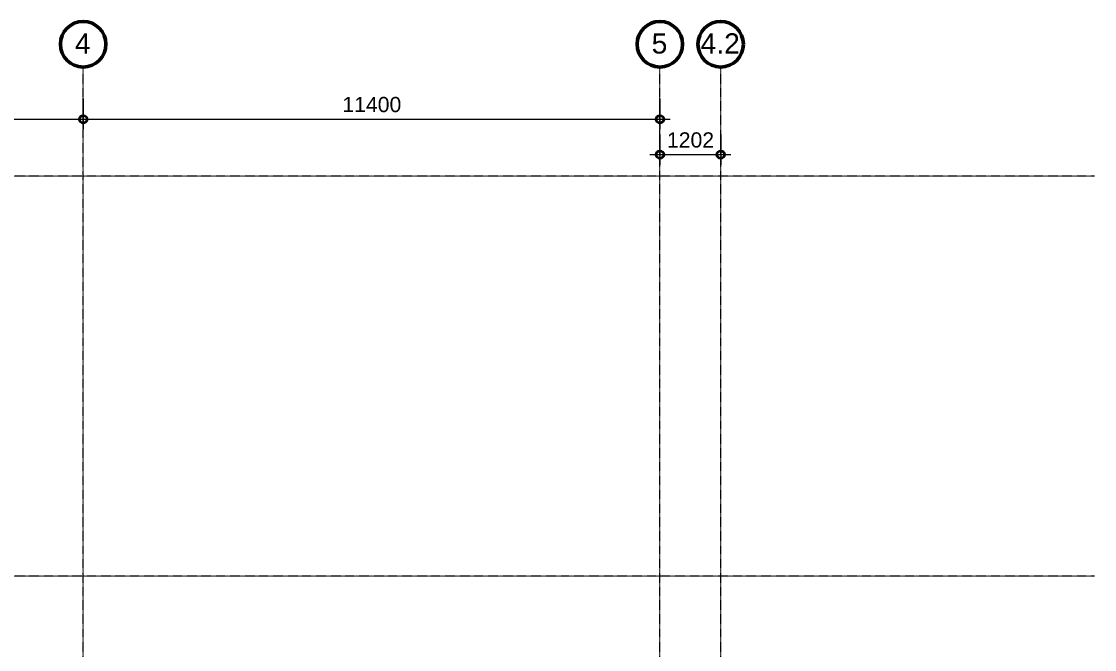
# Model space of a CAD drawing. Header units: millimetres. Extents: x -172 to 74841, y -20332 to 6639.
# Drawn here: x 53556 to 74768, y -5771 to 6639 of the extents above; entities that cross this region are included whole.
import ezdxf

# ---------------------------------------------------------------- set-up
doc = ezdxf.new("R2010")
doc.units = ezdxf.units.MM
doc.linetypes.add('DPA_Grid _ Level 100', pattern=[10, 5.5, -1.6, 1.3, -1.6])
for name, color, linetype, lineweight in [('A-ANNO-DIMS', 1, 'Continuous', 9), ('A-ANNO-DIMS-100', 1, 'Continuous', 9), ('S-GRID', 251, 'Continuous', 9), ('S-GRID-IDEN', 3, 'Continuous', 50)]:
    doc.layers.add(name, color=color, linetype=linetype, lineweight=lineweight)
doc.styles.add('Arial_4', font='arial.ttf', dxfattribs={"height": 400})
doc.styles.add('Arial_6', font='arial.ttf', dxfattribs={"height": 300})
doc.dimstyles.new('DPA-DIM-3_0_C-C', dxfattribs={"dimscale": 304.8, "dimtxt": 306.07782, "dimasz": 0.492126, "dimexe": 0.656168, "dimexo": 0.0625, "dimgap": 0.164042, "dimtad": 1, "dimdec": 0, "dimzin": 0, "dimdsep": 46, "dimtxsty": 'Arial_6', "dimblk1": 'DOTBLANK', "dimblk2": 'DOTBLANK', "dimsah": 1, "dimcen": 0.09, "dimdle": 0.656168, "dimadec": 8, "dimazin": 0, "dimtfac": 1, "dimtdec": 4, "dimtix": 1, "dimtmove": 0, "dimatfit": 3, "dimfxl": 1.312336, "dimfxlon": 1, "dimtvp": 1, "dimtolj": 1, "dimtzin": 0, "dimarcsym": 2})

# ---------------------------------------------------------------- blocks, each defined once
blk = doc.blocks.new('Grid - 100 Scale-2291345-4214-01 ENLARGED ENTRANCE 4 GROUND LEVEL - REFLECTED CEILING PLAN')
at = {"layer": 'S-GRID-IDEN'}
blk.add_circle((0, 0), 4.5, dxfattribs=at)
blk = doc.blocks.new('DIMBLOCK5-4214-01 ENLARGED ENTRANCE 4 GROUND LEVEL - REFLECTED CEILING PLAN')
at = {"layer": 'A-ANNO-DIMS-100'}
for p, q in [((43376, 5108), (43376, 4508)), ((43376, 4708), (43376, 5108)), ((54776, 5108), (54776, 4508)), ((54776, 4708), (54776, 5108)), ((43376, 4708), (54776, 4708))]:
    blk.add_line(p, q, dxfattribs=at)
at = {"layer": 'A-ANNO-DIMS-100', "lineweight": 35}
for centre in [(43376, 4708), (54776, 4708)]:
    blk.add_circle(centre, 75, dxfattribs=at)
at = {"layer": 'A-ANNO-DIMS-100', "color": 0, "insert": (48499, 5148), "char_height": 300, "width": 1384.41, "attachment_point": 1, "line_spacing_factor": 0.941778, "style": 'Arial_6'}
blk.add_mtext('11400', dxfattribs=at)
blk = doc.blocks.new('_DotBlank')
at = {"color": 0, "linetype": 'ByBlock', "lineweight": -2}
blk.add_line((-0.5, 0), (-1, 0), dxfattribs=at)
blk.add_circle((0, 0), 0.5, dxfattribs=at)
blk = doc.blocks.new('DIMBLOCK6-4214-01 ENLARGED ENTRANCE 4 GROUND LEVEL - REFLECTED CEILING PLAN')
at = {"layer": 'A-ANNO-DIMS-100'}
for p, q in [((54776, 5108), (54776, 4508)), ((54776, 4708), (54776, 5108)), ((66176, 5108), (66176, 4508)), ((66176, 4708), (66176, 5108)), ((54776, 4708), (66376, 4708))]:
    blk.add_line(p, q, dxfattribs=at)
at = {"layer": 'A-ANNO-DIMS-100', "lineweight": 35}
for centre in [(54776, 4708), (66176, 4708)]:
    blk.add_circle(centre, 75, dxfattribs=at)
at = {"layer": 'A-ANNO-DIMS-100', "color": 0, "insert": (59899, 5148), "char_height": 300, "width": 1384.41, "attachment_point": 1, "line_spacing_factor": 0.941778, "style": 'Arial_6'}
blk.add_mtext('11400', dxfattribs=at)
blk = doc.blocks.new('DIMBLOCK10-4214-01 ENLARGED ENTRANCE 4 GROUND LEVEL - REFLECTED CEILING PLAN')
at = {"layer": 'A-ANNO-DIMS-100'}
for p, q in [((66176, 4408), (66176, 3808)), ((66176, 4008), (66176, 4408)), ((67378, 4408), (67378, 3808)), ((67378, 4008), (67378, 4408)), ((65976, 4008), (67578, 4008))]:
    blk.add_line(p, q, dxfattribs=at)
at = {"layer": 'A-ANNO-DIMS-100', "lineweight": 35}
for centre in [(66176, 4008), (67378, 4008)]:
    blk.add_circle(centre, 75, dxfattribs=at)
at = {"layer": 'A-ANNO-DIMS-100', "color": 0, "insert": (66315, 4448), "char_height": 300, "width": 1107.53, "attachment_point": 1, "line_spacing_factor": 0.941778, "style": 'Arial_6'}
blk.add_mtext('1202', dxfattribs=at)

msp = doc.modelspace()

# ---------------------------------------------------------------- linework, layer by layer
at = {"layer": 'S-GRID', "linetype": 'DPA_Grid _ Level 100'}
for p, q in [((54775.7, -20332.4), (54775.7, 5738.9)), ((66175.7, -20332.4), (66175.7, 5738.9)), ((67377.6, -20332.4), (67377.6, 5738.9)), ((74767.8, 3579), (11112.7, 3579)), ((74767.8, -4321), (11112.7, -4321))]:
    msp.add_line(p, q, dxfattribs=at)

# ---------------------------------------------------------------- block references
at = {"layer": 'S-GRID-IDEN', "xscale": 99.99999999999993, "yscale": 99.99999999999993, "zscale": 99.99999999999993}
for p in [(54775.7, 6188.9), (66175.7, 6188.9), (67377.6, 6188.9)]:
    msp.add_blockref('Grid - 100 Scale-2291345-4214-01 ENLARGED ENTRANCE 4 GROUND LEVEL - REFLECTED CEILING PLAN', p, dxfattribs=at)

# ---------------------------------------------------------------- texts
at = {"layer": 'S-GRID-IDEN', "lineweight": 9, "char_height": 400, "attachment_point": 1, "style": 'Arial_4'}
for s, insert, width in [('4', (54612.4, 6404.8), 376.793), ('5', (66012.4, 6404.8), 376.793), ('4.2', (66979.8, 6404.8), 945.991)]:
    msp.add_mtext(s, dxfattribs=dict(at, insert=insert, width=width))

# ---------------------------------------------------------------- dimensions: what is measured, and where the dimension line sits
at = {"layer": 'A-ANNO-DIMS'}
for base, p1, p2, override, picture, middle in [((54775.7, 4708.2), (43375.7, 5108.2), (54775.7, 5108.2), {"dimpost": '<>', "dimfxl": 11400}, 'DIMBLOCK5-4214-01 ENLARGED ENTRANCE 4 GROUND LEVEL - REFLECTED CEILING PLAN', (49075.7, 4911.4)), ((66175.7, 4708.2), (54775.7, 5108.2), (66175.7, 5108.2), {"dimpost": '<>', "dimfxl": 11400}, 'DIMBLOCK6-4214-01 ENLARGED ENTRANCE 4 GROUND LEVEL - REFLECTED CEILING PLAN', (60475.7, 4911.4)), ((67377.6, 4008.2), (66175.7, 4408.2), (67377.6, 4408.2), {"dimpost": '<>', "dimfxl": 1201.861185}, 'DIMBLOCK10-4214-01 ENLARGED ENTRANCE 4 GROUND LEVEL - REFLECTED CEILING PLAN', (66776.6, 4211.4))]:
    dim = msp.add_linear_dim(base=base, p1=p1, p2=p2, dimstyle='DPA-DIM-3_0_C-C', override=override, dxfattribs=at)
    dim.commit()
    dim.dimension.update_dxf_attribs({"geometry": picture, "text_midpoint": middle})

doc.saveas('drawing.dxf')
